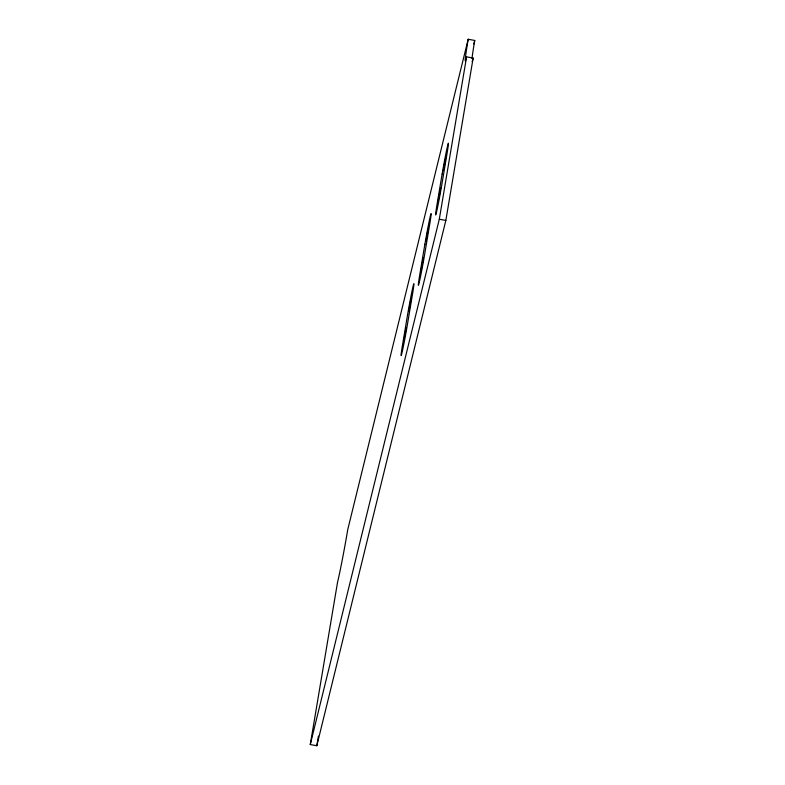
<?xml version="1.0" encoding="UTF-8"?>
<svg xmlns="http://www.w3.org/2000/svg" width="785" height="785" viewBox="0 0 785 785"><rect width="100%" height="100%" fill="white"/><g stroke="black" fill="none" stroke-linecap="round" stroke-linejoin="round"><path stroke-width="1.18" d="M404.854 336.343L405.227 332.192M409.78 307.033L410.153 302.882M422.104 266.095L422.487 261.945M427.03 236.785L427.413 232.635M439.355 195.857L439.737 191.707M444.29 166.548L444.663 162.397M468.184 39.25A39.966 1.197 -79.6 0 0 466.584 56.863L473.139 58.061L445.841 220.438L316.816 745.75L310.271 744.543L337.56 582.176A39.966 1.197 -79.6 0 0 347.784 529.443L468.184 39.25L474.729 40.457A39.966 1.197 -79.6 0 0 471.991 58.561M316.816 745.75L318.435 736.124M310.271 744.543L439.296 219.231L466.584 56.863M408.759 311.174L411.173 298.742M403.833 340.484L406.247 328.051M426.019 240.926L428.424 228.504M421.094 270.236L423.498 257.814M443.27 170.688L445.674 158.256M438.344 199.989L440.748 187.566M473.855 44.019L474.729 40.457M439.296 219.231L445.841 220.438M473.139 58.061A39.966 1.197 -79.6 0 1 472.138 61.652M407.631 314.471L402.705 343.781A21.646 0.648 -79.6 0 0 401.841 353.319A21.646 0.648 -79.6 0 0 407.376 324.754L412.302 295.445A21.646 0.648 -79.6 0 0 413.165 285.907A21.646 0.648 -79.6 0 0 407.631 314.471M424.881 244.223L419.955 273.533A21.646 0.648 -79.6 0 0 419.092 283.071A21.646 0.648 -79.6 0 0 424.626 254.507L429.552 225.207A21.646 0.648 -79.6 0 0 430.425 215.659A21.646 0.648 -79.6 0 0 424.881 244.223M442.141 173.985L437.216 203.295A21.646 0.648 -79.6 0 0 436.342 212.833A21.646 0.648 -79.6 0 0 441.886 184.269L446.812 154.959A21.646 0.648 -79.6 0 0 447.676 145.421A21.646 0.648 -79.6 0 0 442.141 173.985"/></g></svg>
